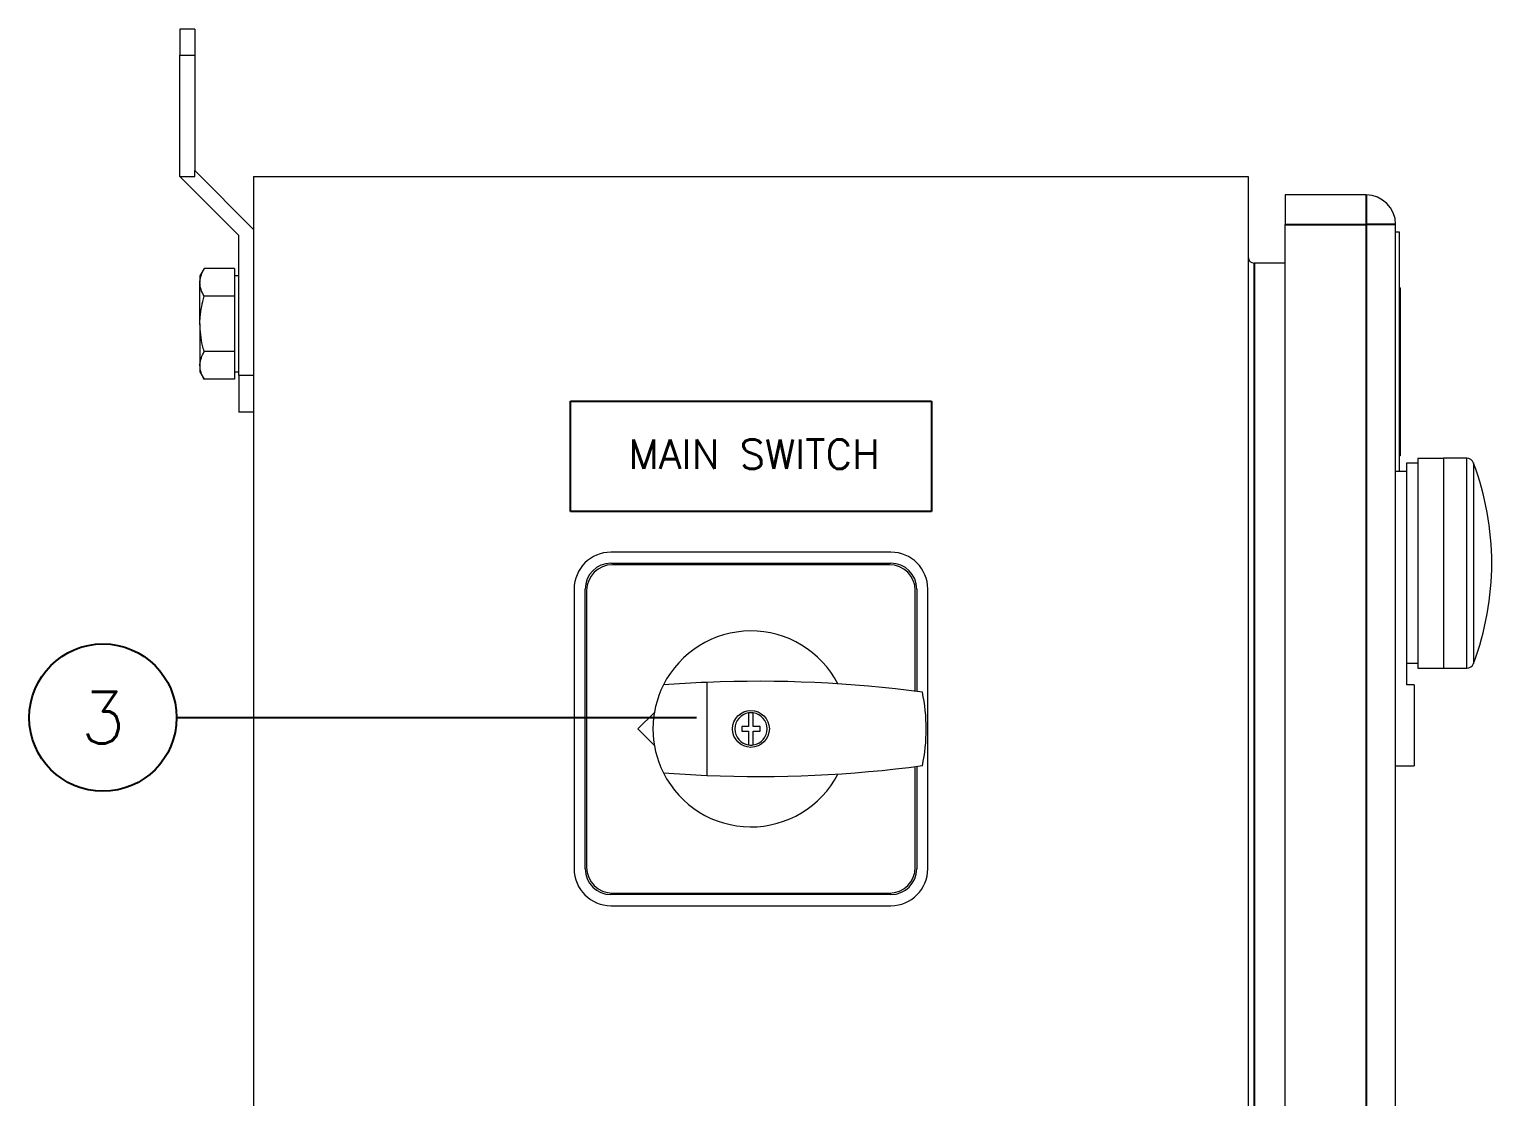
# Model space of a CAD drawing. Extents: x 4137 to 28680, y 2446 to 6814.
# Drawn here: x 10476.8 to 10675.3, y 3601.7 to 3746.7 of the extents above; entities that cross this region are included whole.
import ezdxf
from ezdxf.enums import TextEntityAlignment as Align

# ---------------------------------------------------------------- set-up
doc = ezdxf.new("R2010")
doc.units = 0
doc.header["$LTSCALE"] = 0.5
doc.layers.get('0').update_dxf_attribs({"linetype": 'CONTINUOUS'})
doc.layers.add('DIM', color=5, linetype='CONTINUOUS')
doc.layers.add('VOL', color=2, linetype='CONTINUOUS')
doc.styles.get("Standard").update_dxf_attribs({"font": 'simplex.shx'})

msp = doc.modelspace()

# ---------------------------------------------------------------- linework, layer by layer
at = {"color": 7, "linetype": 'Continuous', "lineweight": 15}
for p, q in [((10499.28, 3746.67), (10497.28, 3746.67)), ((10497.28, 3746.67), (10497.28, 3743.17)), ((10499.28, 3746.67), (10497.28, 3746.67)), ((10497.28, 3746.67), (10497.28, 3743.17)), ((10499.28, 3746.67), (10499.28, 3743.17)), ((10499.28, 3746.67), (10499.28, 3743.17)), ((10497.28, 3743.17), (10499.28, 3743.17)), ((10497.28, 3726.67), (10497.28, 3743.17)), ((10497.28, 3743.17), (10499.28, 3743.17)), ((10497.28, 3726.67), (10497.28, 3743.17)), ((10499.28, 3743.17), (10499.28, 3727.5)), ((10499.28, 3743.17), (10499.28, 3727.5)), ((10505.28, 3718.67), (10497.28, 3726.67)), ((10497.28, 3726.67), (10499.28, 3726.67)), ((10505.28, 3718.67), (10497.28, 3726.67)), ((10497.28, 3726.67), (10499.28, 3726.67)), ((10499.28, 3726.67), (10499.28, 3727.5)), ((10499.28, 3727.5), (10507.28, 3719.5)), ((10499.28, 3726.67), (10499.28, 3727.5)), ((10499.28, 3727.5), (10507.28, 3719.5)), ((10507.28, 3726.67), (10642.28, 3726.67)), ((10507.28, 3726.67), (10507.28, 3426.67)), ((10507.28, 3726.67), (10642.28, 3726.67)), ((10507.28, 3726.67), (10507.28, 3426.67)), ((10642.28, 3726.67), (10642.28, 3426.67)), ((10642.28, 3726.67), (10642.28, 3426.67)), ((10647.28, 3724.17), (10647.28, 3720.17)), ((10658.28, 3724.17), (10647.28, 3724.17)), ((10647.28, 3724.17), (10647.28, 3720.17)), ((10658.28, 3724.17), (10647.28, 3724.17)), ((10647.28, 3433.17), (10647.28, 3720.17)), ((10647.28, 3433.17), (10647.28, 3720.17)), ((10662.28, 3433.17), (10662.28, 3720.17)), ((10662.28, 3433.17), (10662.28, 3720.17)), ((10505.28, 3699.67), (10505.28, 3718.67)), ((10505.28, 3699.67), (10505.28, 3718.67)), ((10662.28, 3719.17), (10662.78, 3719.17)), ((10662.28, 3719.17), (10662.78, 3719.17)), ((10662.78, 3719.17), (10662.78, 3686.67)), ((10662.78, 3719.17), (10662.78, 3686.67)), ((10500.56, 3714.18), (10499.98, 3713.17)), ((10500.56, 3714.18), (10499.98, 3713.17)), ((10504.68, 3714.18), (10500.56, 3714.18)), ((10504.68, 3714.18), (10500.56, 3714.18)), ((10504.68, 3714.18), (10504.68, 3712.3)), ((10504.68, 3714.18), (10504.68, 3712.3)), ((10647.28, 3714.92), (10643.08, 3714.92)), ((10647.28, 3714.92), (10643.08, 3714.92)), ((10499.98, 3713.17), (10499.98, 3712.3)), ((10499.98, 3713.17), (10499.98, 3712.3)), ((10499.98, 3706.67), (10499.98, 3712.3)), ((10499.98, 3706.67), (10499.98, 3712.3)), ((10505.28, 3713.17), (10504.68, 3713.17)), ((10505.28, 3713.17), (10504.68, 3713.17)), ((10504.68, 3712.3), (10504.68, 3710.43)), ((10504.68, 3712.3), (10504.68, 3710.43)), ((10504.68, 3710.43), (10500.56, 3710.43)), ((10504.68, 3710.43), (10500.56, 3710.43)), ((10504.68, 3710.43), (10504.68, 3706.67)), ((10504.68, 3710.43), (10504.68, 3706.67)), ((10662.88, 3711.57), (10662.78, 3711.57)), ((10662.88, 3711.57), (10662.78, 3711.57)), ((10662.88, 3711.57), (10662.88, 3688.77)), ((10662.88, 3711.57), (10662.88, 3688.77)), ((10499.98, 3706.67), (10499.98, 3701.05)), ((10499.98, 3706.67), (10499.98, 3701.05)), ((10504.68, 3706.67), (10504.68, 3702.92)), ((10504.68, 3706.67), (10504.68, 3702.92)), ((10504.68, 3702.92), (10500.56, 3702.92)), ((10504.68, 3702.92), (10500.56, 3702.92)), ((10504.68, 3702.92), (10504.68, 3701.05)), ((10504.68, 3702.92), (10504.68, 3701.05)), ((10499.98, 3701.05), (10499.98, 3700.17)), ((10499.98, 3701.05), (10499.98, 3700.17)), ((10504.68, 3701.05), (10504.68, 3699.17)), ((10504.68, 3701.05), (10504.68, 3699.17)), ((10499.98, 3700.17), (10500.56, 3699.17)), ((10499.98, 3700.17), (10500.56, 3699.17)), ((10504.68, 3699.17), (10500.56, 3699.17)), ((10504.68, 3699.17), (10500.56, 3699.17)), ((10504.68, 3700.17), (10505.28, 3700.17)), ((10504.68, 3700.17), (10505.28, 3700.17)), ((10507.28, 3699.67), (10505.28, 3699.67)), ((10505.28, 3699.67), (10505.28, 3694.67)), ((10507.28, 3699.67), (10505.28, 3699.67)), ((10505.28, 3699.67), (10505.28, 3694.67)), ((10507.28, 3694.67), (10505.28, 3694.67)), ((10507.28, 3694.67), (10505.28, 3694.67)), ((10662.88, 3688.77), (10662.78, 3688.77)), ((10662.88, 3688.77), (10662.78, 3688.77)), ((10668.78, 3688.41), (10665.28, 3688.41)), ((10665.28, 3688.41), (10665.28, 3659.94)), ((10668.78, 3688.41), (10665.28, 3688.41)), ((10665.28, 3688.41), (10665.28, 3659.94)), ((10671.93, 3688.42), (10668.78, 3688.42)), ((10668.78, 3688.42), (10668.78, 3659.92)), ((10671.93, 3688.42), (10668.78, 3688.42)), ((10668.78, 3688.42), (10668.78, 3659.92)), ((10662.28, 3686.67), (10663.78, 3686.67)), ((10662.28, 3686.67), (10663.78, 3686.67)), ((10665.28, 3687.75), (10663.78, 3687.75)), ((10663.78, 3687.75), (10663.78, 3686.67)), ((10665.28, 3687.75), (10663.78, 3687.75)), ((10663.78, 3687.75), (10663.78, 3686.67)), ((10663.78, 3686.67), (10663.78, 3657.67)), ((10663.78, 3686.67), (10663.78, 3657.67)), ((10593.78, 3675.67), (10555.78, 3675.67)), ((10593.78, 3675.67), (10555.78, 3675.67)), ((10555.78, 3674.17), (10593.78, 3674.17)), ((10555.78, 3674.17), (10593.78, 3674.17)), ((10593.58, 3673.97), (10555.98, 3673.97)), ((10593.58, 3673.97), (10555.98, 3673.97)), ((10550.78, 3670.67), (10550.78, 3632.67)), ((10550.78, 3670.67), (10550.78, 3632.67)), ((10552.28, 3632.67), (10552.28, 3670.67)), ((10552.28, 3632.67), (10552.28, 3670.67)), ((10552.48, 3670.47), (10552.48, 3632.87)), ((10552.48, 3670.47), (10552.48, 3632.87)), ((10597.08, 3656.8), (10597.08, 3670.47)), ((10597.08, 3656.8), (10597.08, 3670.47)), ((10597.28, 3670.67), (10597.28, 3656.77)), ((10597.28, 3670.67), (10597.28, 3656.77)), ((10598.78, 3632.67), (10598.78, 3670.67)), ((10598.78, 3632.67), (10598.78, 3670.67)), ((10663.78, 3660.6), (10665.28, 3660.6)), ((10663.78, 3660.6), (10665.28, 3660.6)), ((10665.28, 3659.94), (10668.78, 3659.94)), ((10665.28, 3659.94), (10668.78, 3659.94)), ((10668.78, 3659.92), (10671.93, 3659.92)), ((10668.78, 3659.92), (10671.93, 3659.92)), ((10568.78, 3657.99), (10568.78, 3645.36)), ((10568.78, 3657.99), (10568.78, 3645.36)), ((10664.78, 3657.67), (10663.78, 3657.67)), ((10664.78, 3657.67), (10663.78, 3657.67)), ((10664.78, 3657.67), (10664.78, 3646.67)), ((10664.78, 3657.67), (10664.78, 3646.67)), ((10561.67, 3653.91), (10559.43, 3651.67)), ((10561.67, 3653.91), (10559.43, 3651.67)), ((10574.47, 3653.84), (10574.47, 3651.99)), ((10574.47, 3653.84), (10574.47, 3651.99)), ((10575.09, 3651.99), (10575.09, 3653.84)), ((10575.09, 3651.99), (10575.09, 3653.84)), ((10559.43, 3651.67), (10561.67, 3649.43)), ((10559.43, 3651.67), (10561.67, 3649.43)), ((10574.47, 3651.99), (10573.53, 3651.99)), ((10573.53, 3651.99), (10573.53, 3651.36)), ((10574.47, 3651.99), (10573.53, 3651.99)), ((10573.53, 3651.99), (10573.53, 3651.36)), ((10573.53, 3651.36), (10574.47, 3651.36)), ((10573.53, 3651.36), (10574.47, 3651.36)), ((10574.47, 3651.36), (10574.47, 3649.51)), ((10574.47, 3651.36), (10574.47, 3649.51)), ((10576.03, 3651.99), (10575.09, 3651.99)), ((10576.03, 3651.99), (10575.09, 3651.99)), ((10575.09, 3649.51), (10575.09, 3651.36)), ((10575.09, 3651.36), (10576.03, 3651.36)), ((10575.09, 3649.51), (10575.09, 3651.36)), ((10575.09, 3651.36), (10576.03, 3651.36)), ((10576.03, 3651.36), (10576.03, 3651.99)), ((10576.03, 3651.36), (10576.03, 3651.99)), ((10662.28, 3646.67), (10664.78, 3646.67)), ((10662.28, 3646.67), (10664.78, 3646.67)), ((10597.08, 3632.87), (10597.08, 3646.55)), ((10597.08, 3632.87), (10597.08, 3646.55)), ((10597.28, 3646.58), (10597.28, 3632.67)), ((10597.28, 3646.58), (10597.28, 3632.67)), ((10593.78, 3629.17), (10555.78, 3629.17)), ((10593.78, 3629.17), (10555.78, 3629.17)), ((10555.98, 3629.37), (10593.58, 3629.37)), ((10555.98, 3629.37), (10593.58, 3629.37)), ((10555.78, 3627.67), (10593.78, 3627.67)), ((10555.78, 3627.67), (10593.78, 3627.67))]:
    msp.add_line(p, q, dxfattribs=at)
for p, q in [((10550.28, 3696.19), (10599.28, 3696.19)), ((10550.28, 3681.19), (10550.28, 3696.19)), ((10550.28, 3696.19), (10599.28, 3696.19)), ((10550.28, 3681.19), (10550.28, 3696.19)), ((10599.28, 3696.19), (10599.28, 3681.19)), ((10599.28, 3696.19), (10599.28, 3681.19)), ((10599.28, 3681.19), (10550.28, 3681.19)), ((10599.28, 3681.19), (10550.28, 3681.19))]:
    msp.add_line(p, q)
at = {"color": 8, "linetype": 'Continuous', "lineweight": 15}
for p, q in [((10672.86, 3687.78), (10672.86, 3674.17)), ((10672.86, 3687.78), (10672.86, 3674.17)), ((10672.86, 3674.17), (10672.86, 3660.57)), ((10672.86, 3674.17), (10672.86, 3660.57))]:
    msp.add_line(p, q, dxfattribs=at)
at = {"color": 7, "linetype": 'Continuous', "lineweight": 15}
msp.add_circle((10574.78, 3651.67), 2.5, dxfattribs=at)
msp.add_circle((10574.78, 3651.67), 2.5, dxfattribs=at)
for centre, radius, start, end in [((10658.28, 3720.17), 4, 360, 90), ((10658.28, 3720.17), 4, 360, 90), ((10643.08, 3715.72), 0.8, 180, 270), ((10643.08, 3715.72), 0.8, 180, 270), ((10671.92, 3687.42), 1, 20.5835, 90.0187), ((10671.92, 3687.42), 1, 20.5835, 90.0187), ((10636.64, 3674.17), 38.69, 339.4165, 20.5835), ((10636.64, 3674.17), 38.69, 339.4165, 20.5835), ((10555.78, 3670.67), 5, 90, 180), ((10555.78, 3670.67), 5, 90, 180), ((10593.78, 3670.67), 5, 0, 90), ((10593.78, 3670.67), 5, 0, 90), ((10555.78, 3670.67), 3.5, 90, 180), ((10555.78, 3670.67), 3.5, 90, 180), ((10555.98, 3670.47), 3.5, 90, 180), ((10555.98, 3670.47), 3.5, 90, 180), ((10593.58, 3670.47), 3.5, 360, 90), ((10593.58, 3670.47), 3.5, 360, 90), ((10593.78, 3670.67), 3.5, 0, 90), ((10593.78, 3670.67), 3.5, 0, 90), ((10574.78, 3651.67), 13.3, 27.4259, 153.3488), ((10574.78, 3651.67), 13.3, 27.4259, 153.3488), ((10671.92, 3660.92), 1, 270.0187, 339.4165), ((10671.92, 3660.92), 1, 270.0187, 339.4165), ((10574.78, 3651.67), 13.3, 153.3488, 206.6512), ((10574.78, 3651.67), 13.3, 153.3488, 206.6512), ((10575.87, 3490.58), 167.56, 92.4247, 94.4414), ((10575.87, 3490.58), 167.56, 92.4247, 94.4414), ((10575.87, 3490.58), 167.56, 82.3952, 92.4247), ((10575.87, 3490.58), 167.56, 82.3952, 92.4247), ((10574.58, 3651.67), 23.99, 347.9819, 12.0181), ((10574.58, 3651.67), 23.99, 347.9819, 12.0181), ((10574.78, 3651.67), 2.19, 98.2132, 261.7868), ((10574.78, 3651.67), 2.19, 98.2132, 261.7868), ((10574.78, 3651.67), 2.19, 81.7868, 98.2132), ((10574.78, 3651.67), 2.19, 81.7868, 98.2132), ((10574.78, 3651.67), 2.19, 278.2132, 81.7868), ((10574.78, 3651.67), 2.19, 278.2132, 81.7868), ((10574.78, 3651.67), 2.19, 261.7868, 278.2132), ((10574.78, 3651.67), 2.19, 261.7868, 278.2132), ((10575.87, 3812.77), 167.56, 267.5753, 277.6048), ((10575.87, 3812.77), 167.56, 267.5753, 277.6048), ((10575.87, 3812.77), 167.56, 265.5586, 267.5753), ((10574.78, 3651.67), 13.3, 206.6512, 332.5741), ((10575.87, 3812.77), 167.56, 265.5586, 267.5753), ((10574.78, 3651.67), 13.3, 206.6512, 332.5741), ((10555.98, 3632.87), 3.5, 180, 270), ((10555.98, 3632.87), 3.5, 180, 270), ((10593.58, 3632.87), 3.5, 270, 0), ((10593.58, 3632.87), 3.5, 270, 0), ((10555.78, 3632.67), 5, 180, 270), ((10555.78, 3632.67), 5, 180, 270), ((10555.78, 3632.67), 3.5, 180, 270), ((10555.78, 3632.67), 3.5, 180, 270), ((10593.78, 3632.67), 3.5, 270, 0), ((10593.78, 3632.67), 5, 270, 0), ((10593.78, 3632.67), 3.5, 270, 0), ((10593.78, 3632.67), 5, 270, 0)]:
    msp.add_arc(centre, radius, start, end, dxfattribs=at)
for points, knots in [([(10499.98, 3712.3), (10499.98, 3712.35), (10499.99, 3712.98), (10500.29, 3713.6), (10500.56, 3714.18)], [0, 0, 0, 0, 0.070217, 1, 1, 1, 1]), ([(10499.98, 3712.3), (10499.98, 3712.35), (10499.99, 3712.98), (10500.29, 3713.6), (10500.56, 3714.18)], [0, 0, 0, 0, 0.070217, 1, 1, 1, 1]), ([(10500.56, 3710.43), (10500.4, 3710.73), (10500.07, 3711.35), (10500.01, 3711.98), (10499.98, 3712.3)], [0, 0, 0, 0, 0.49546, 1, 1, 1, 1]), ([(10500.56, 3710.43), (10500.4, 3710.73), (10500.07, 3711.35), (10500.01, 3711.98), (10499.98, 3712.3)], [0, 0, 0, 0, 0.49546, 1, 1, 1, 1]), ([(10499.98, 3706.67), (10499.99, 3706.98), (10500.02, 3708.25), (10500.33, 3709.49), (10500.56, 3710.43)], [0, 0, 0, 0, 0.241853, 1, 1, 1, 1]), ([(10499.98, 3706.67), (10499.99, 3706.98), (10500.02, 3708.25), (10500.33, 3709.49), (10500.56, 3710.43)], [0, 0, 0, 0, 0.241853, 1, 1, 1, 1]), ([(10500.56, 3702.92), (10500.48, 3703.19), (10500.14, 3704.42), (10500.05, 3705.69), (10499.98, 3706.67)], [0, 0, 0, 0, 0.223714, 1, 1, 1, 1]), ([(10500.56, 3702.92), (10500.48, 3703.19), (10500.14, 3704.42), (10500.05, 3705.69), (10499.98, 3706.67)], [0, 0, 0, 0, 0.223714, 1, 1, 1, 1]), ([(10499.98, 3701.05), (10499.98, 3701.09), (10499.99, 3701.72), (10500.29, 3702.34), (10500.56, 3702.92)], [0, 0, 0, 0, 0.070213, 1, 1, 1, 1]), ([(10499.98, 3701.05), (10499.98, 3701.09), (10499.99, 3701.72), (10500.29, 3702.34), (10500.56, 3702.92)], [0, 0, 0, 0, 0.070213, 1, 1, 1, 1]), ([(10500.56, 3699.17), (10500.4, 3699.47), (10500.07, 3700.09), (10500.01, 3700.72), (10499.98, 3701.05)], [0, 0, 0, 0, 0.495459, 1, 1, 1, 1]), ([(10500.56, 3699.17), (10500.4, 3699.47), (10500.07, 3700.09), (10500.01, 3700.72), (10499.98, 3701.05)], [0, 0, 0, 0, 0.495459, 1, 1, 1, 1])]:
    msp.add_open_spline(points, degree=3, knots=knots, dxfattribs=at)
at = {"color": 8, "linetype": 'Continuous', "lineweight": 15}
for points, knots in [([(10671.92, 3688.42), (10671.92, 3688.37), (10671.92, 3688.27), (10671.92, 3687.42), (10671.92, 3686.1), (10671.92, 3684.31), (10671.92, 3682.14), (10671.92, 3679.66), (10671.92, 3676.97), (10671.92, 3675.11), (10671.92, 3674.17)], [0, 0, 0, 0, 0.125, 0.2499998, 0.3749999, 0.4999999, 0.6249997, 0.75, 0.8750005, 1, 1, 1, 1]), ([(10671.92, 3688.42), (10671.92, 3688.37), (10671.92, 3688.27), (10671.92, 3687.42), (10671.92, 3686.1), (10671.92, 3684.31), (10671.92, 3682.14), (10671.92, 3679.66), (10671.92, 3676.97), (10671.92, 3675.11), (10671.92, 3674.17)], [0, 0, 0, 0, 0.125, 0.2499998, 0.3749999, 0.4999999, 0.6249997, 0.75, 0.8750005, 1, 1, 1, 1]), ([(10671.92, 3674.17), (10671.92, 3673.24), (10671.92, 3671.38), (10671.92, 3668.69), (10671.92, 3666.21), (10671.92, 3664.03), (10671.92, 3662.25), (10671.92, 3660.93), (10671.92, 3660.08), (10671.92, 3659.98), (10671.92, 3659.92)], [0, 0, 0, 0, 0.125, 0.25, 0.375, 0.5, 0.625, 0.75, 0.875, 1, 1, 1, 1]), ([(10671.92, 3674.17), (10671.92, 3673.24), (10671.92, 3671.38), (10671.92, 3668.69), (10671.92, 3666.21), (10671.92, 3664.03), (10671.92, 3662.25), (10671.92, 3660.93), (10671.92, 3660.08), (10671.92, 3659.98), (10671.92, 3659.92)], [0, 0, 0, 0, 0.125, 0.25, 0.375, 0.5, 0.625, 0.75, 0.875, 1, 1, 1, 1])]:
    msp.add_open_spline(points, degree=3, knots=knots, dxfattribs=at)
at = {"layer": 'DIM'}
msp.add_line((10496.82, 3653.21), (10567.38, 3653.21), dxfattribs=at)
msp.add_line((10496.82, 3653.21), (10567.38, 3653.21), dxfattribs=at)
msp.add_circle((10486.82, 3653.21), 10, dxfattribs=at)
msp.add_circle((10486.82, 3653.21), 10, dxfattribs=at)
at = {"layer": 'VOL'}
for p, q in [((10658.28, 3724.17), (10658.28, 3720.17)), ((10658.28, 3724.17), (10658.28, 3720.17)), ((10647.28, 3720.17), (10658.28, 3720.17)), ((10647.28, 3720.17), (10658.28, 3720.17)), ((10658.28, 3720.17), (10658.28, 3433.17)), ((10662.28, 3720.17), (10658.28, 3720.17)), ((10658.28, 3720.17), (10658.28, 3433.17)), ((10662.28, 3720.17), (10658.28, 3720.17)), ((10643.08, 3714.92), (10643.08, 3438.42)), ((10643.08, 3714.92), (10643.08, 3438.42))]:
    msp.add_line(p, q, dxfattribs=at)

# ---------------------------------------------------------------- texts
msp.add_text('MAIN SWITCH', height=4).set_placement((10575.22, 3686.98), align=Align.CENTER)
msp.add_text('MAIN SWITCH', height=4).set_placement((10575.22, 3686.98), align=Align.CENTER)
at = {"layer": 'DIM'}
msp.add_text('3', height=7, dxfattribs=at).set_placement((10486.82, 3653.21), align=Align.MIDDLE)
msp.add_text('3', height=7, dxfattribs=at).set_placement((10486.82, 3653.21), align=Align.MIDDLE)

doc.saveas('drawing.dxf')
